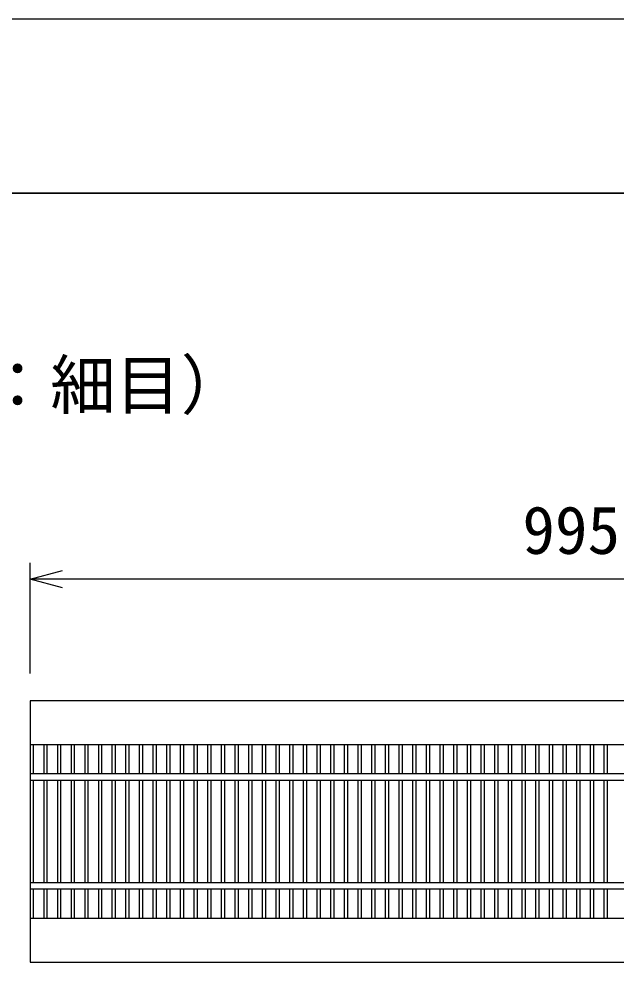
# Model space of a CAD drawing. Units: millimetres, scale not verified. Extents: x -25200 to 25200, y -8910 to 8910.
# Drawn here: x -11087 to -10537, y 892 to 1771 of the extents above; entities that cross this region are included whole.
import ezdxf
from ezdxf.enums import TextEntityAlignment as Align

# ---------------------------------------------------------------- set-up
doc = ezdxf.new("R2010")
doc.units = ezdxf.units.MM
doc.header["$LTSCALE"] = 30
for name, color, linetype, lineweight in [('0-0_DIM', 7, 'Continuous', 25), ('0-2_HATCH', 6, 'Continuous', 25), ('0-6_TXT', 7, 'Continuous', 25)]:
    doc.layers.add(name, color=color, linetype=linetype, lineweight=lineweight)
doc.styles.add('ＭＳ ゴシック', font='')
doc.styles.get('ＭＳ ゴシック').set_extended_font_data('MS Gothic')

msp = doc.modelspace()

# ---------------------------------------------------------------- linework, layer by layer
at = {"layer": '0-0_DIM'}
for p, q in [((-11076.52, 1170.13), (-11076.52, 1271.72)), ((-10081.52, 1256.72), (-11076.52, 1256.72))]:
    msp.add_line(p, q, dxfattribs=at)
msp.add_lwpolyline([(-11046.52, 1248.68), (-11076.52, 1256.72), (-11046.52, 1264.76)], dxfattribs=at)
at = {"layer": '0-2_HATCH'}
for p, q in [((-11076.52, 1104.91), (-10081.52, 1104.91)), ((-11073.52, 1104.91), (-11073.52, 1077.91)), ((-11063.96, 1104.91), (-11063.96, 1077.91)), ((-11060.96, 1104.91), (-11060.96, 1077.91)), ((-11051.41, 1104.91), (-11051.41, 1077.91)), ((-11048.41, 1104.91), (-11048.41, 1077.91)), ((-11038.85, 1104.91), (-11038.85, 1077.91)), ((-11035.85, 1104.91), (-11035.85, 1077.91)), ((-11026.29, 1104.91), (-11026.29, 1077.91)), ((-11023.29, 1104.91), (-11023.29, 1077.91)), ((-11013.73, 1104.91), (-11013.73, 1077.91)), ((-11010.73, 1104.91), (-11010.73, 1077.91)), ((-11001.18, 1104.91), (-11001.18, 1077.91)), ((-10998.18, 1104.91), (-10998.18, 1077.91)), ((-10988.62, 1104.91), (-10988.62, 1077.91)), ((-10985.62, 1104.91), (-10985.62, 1077.91)), ((-10976.06, 1104.91), (-10976.06, 1077.91)), ((-10973.06, 1104.91), (-10973.06, 1077.91)), ((-10963.51, 1104.91), (-10963.51, 1077.91)), ((-10960.51, 1104.91), (-10960.51, 1077.91)), ((-10950.95, 1104.91), (-10950.95, 1077.91)), ((-10947.95, 1104.91), (-10947.95, 1077.91)), ((-10938.39, 1104.91), (-10938.39, 1077.91)), ((-10935.39, 1104.91), (-10935.39, 1077.91)), ((-10925.84, 1104.91), (-10925.84, 1077.91)), ((-10922.84, 1104.91), (-10922.84, 1077.91)), ((-10913.28, 1104.91), (-10913.28, 1077.91)), ((-10910.28, 1104.91), (-10910.28, 1077.91)), ((-10900.72, 1104.91), (-10900.72, 1077.91)), ((-10897.72, 1104.91), (-10897.72, 1077.91)), ((-10888.17, 1104.91), (-10888.17, 1077.91)), ((-10885.17, 1104.91), (-10885.17, 1077.91)), ((-10875.61, 1104.91), (-10875.61, 1077.91)), ((-10872.61, 1104.91), (-10872.61, 1077.91)), ((-10863.05, 1104.91), (-10863.05, 1077.91)), ((-10860.05, 1104.91), (-10860.05, 1077.91)), ((-10850.49, 1104.91), (-10850.49, 1077.91)), ((-10847.49, 1104.91), (-10847.49, 1077.91)), ((-10837.94, 1104.91), (-10837.94, 1077.91)), ((-10834.94, 1104.91), (-10834.94, 1077.91)), ((-10825.38, 1104.91), (-10825.38, 1077.91)), ((-10822.38, 1104.91), (-10822.38, 1077.91)), ((-10812.82, 1104.91), (-10812.82, 1077.91)), ((-10809.82, 1104.91), (-10809.82, 1077.91)), ((-10800.27, 1104.91), (-10800.27, 1077.91)), ((-10797.27, 1104.91), (-10797.27, 1077.91)), ((-10787.71, 1104.91), (-10787.71, 1077.91)), ((-10784.71, 1104.91), (-10784.71, 1077.91)), ((-10775.15, 1104.91), (-10775.15, 1077.91)), ((-10772.15, 1104.91), (-10772.15, 1077.91)), ((-10762.6, 1104.91), (-10762.6, 1077.91)), ((-10759.6, 1104.91), (-10759.6, 1077.91)), ((-10750.04, 1104.91), (-10750.04, 1077.91)), ((-10747.04, 1104.91), (-10747.04, 1077.91)), ((-10737.48, 1104.91), (-10737.48, 1077.91)), ((-10734.48, 1104.91), (-10734.48, 1077.91)), ((-10724.92, 1104.91), (-10724.92, 1077.91)), ((-10721.92, 1104.91), (-10721.92, 1077.91)), ((-10712.37, 1104.91), (-10712.37, 1077.91)), ((-10709.37, 1104.91), (-10709.37, 1077.91)), ((-10699.81, 1104.91), (-10699.81, 1077.91)), ((-10696.81, 1104.91), (-10696.81, 1077.91)), ((-10687.25, 1104.91), (-10687.25, 1077.91)), ((-10684.25, 1104.91), (-10684.25, 1077.91)), ((-10674.7, 1104.91), (-10674.7, 1077.91)), ((-10671.7, 1104.91), (-10671.7, 1077.91)), ((-10662.14, 1104.91), (-10662.14, 1077.91)), ((-10659.14, 1104.91), (-10659.14, 1077.91)), ((-10649.58, 1104.91), (-10649.58, 1077.91)), ((-10646.58, 1104.91), (-10646.58, 1077.91)), ((-10637.03, 1104.91), (-10637.03, 1077.91)), ((-10634.03, 1104.91), (-10634.03, 1077.91)), ((-10624.47, 1104.91), (-10624.47, 1077.91)), ((-10621.47, 1104.91), (-10621.47, 1077.91)), ((-10611.91, 1104.91), (-10611.91, 1077.91)), ((-10608.91, 1104.91), (-10608.91, 1077.91)), ((-10599.36, 1104.91), (-10599.36, 1077.91)), ((-10596.36, 1104.91), (-10596.36, 1077.91)), ((-10586.8, 1104.91), (-10586.8, 1077.91)), ((-10583.8, 1104.91), (-10583.8, 1077.91)), ((-10574.24, 1104.91), (-10574.24, 1077.91)), ((-10571.24, 1104.91), (-10571.24, 1077.91)), ((-10561.68, 1104.91), (-10561.68, 1077.91)), ((-10558.68, 1104.91), (-10558.68, 1077.91)), ((-10549.13, 1104.91), (-10549.13, 1077.91)), ((-10546.13, 1104.91), (-10546.13, 1077.91)), ((-10081.52, 1077.91), (-11076.52, 1077.91)), ((-10081.52, 1071.91), (-11076.52, 1071.91)), ((-11073.52, 1071.91), (-11073.52, 977.91)), ((-11063.96, 1071.91), (-11063.96, 977.91)), ((-11060.96, 1071.91), (-11060.96, 977.91)), ((-11051.41, 1071.91), (-11051.41, 977.91)), ((-11048.41, 1071.91), (-11048.41, 977.91)), ((-11038.85, 1071.91), (-11038.85, 977.91)), ((-11035.85, 1071.91), (-11035.85, 977.91)), ((-11026.29, 1071.91), (-11026.29, 977.91)), ((-11023.29, 1071.91), (-11023.29, 977.91)), ((-11013.73, 1071.91), (-11013.73, 977.91)), ((-11010.73, 1071.91), (-11010.73, 977.91)), ((-11001.18, 1071.91), (-11001.18, 977.91)), ((-10998.18, 1071.91), (-10998.18, 977.91)), ((-10988.62, 1071.91), (-10988.62, 977.91)), ((-10985.62, 1071.91), (-10985.62, 977.91)), ((-10976.06, 1071.91), (-10976.06, 977.91)), ((-10973.06, 1071.91), (-10973.06, 977.91)), ((-10963.51, 1071.91), (-10963.51, 977.91)), ((-10960.51, 1071.91), (-10960.51, 977.91)), ((-10950.95, 1071.91), (-10950.95, 977.91)), ((-10947.95, 1071.91), (-10947.95, 977.91)), ((-10938.39, 1071.91), (-10938.39, 977.91)), ((-10935.39, 1071.91), (-10935.39, 977.91)), ((-10925.84, 1071.91), (-10925.84, 977.91)), ((-10922.84, 1071.91), (-10922.84, 977.91)), ((-10913.28, 1071.91), (-10913.28, 977.91)), ((-10910.28, 1071.91), (-10910.28, 977.91)), ((-10900.72, 1071.91), (-10900.72, 977.91)), ((-10897.72, 1071.91), (-10897.72, 977.91)), ((-10888.17, 1071.91), (-10888.17, 977.91)), ((-10885.17, 1071.91), (-10885.17, 977.91)), ((-10875.61, 1071.91), (-10875.61, 977.91)), ((-10872.61, 1071.91), (-10872.61, 977.91)), ((-10863.05, 1071.91), (-10863.05, 977.91)), ((-10860.05, 1071.91), (-10860.05, 977.91)), ((-10850.49, 1071.91), (-10850.49, 977.91)), ((-10847.49, 1071.91), (-10847.49, 977.91)), ((-10837.94, 1071.91), (-10837.94, 977.91)), ((-10834.94, 1071.91), (-10834.94, 977.91)), ((-10825.38, 1071.91), (-10825.38, 977.91)), ((-10822.38, 1071.91), (-10822.38, 977.91)), ((-10812.82, 1071.91), (-10812.82, 977.91)), ((-10809.82, 1071.91), (-10809.82, 977.91)), ((-10800.27, 1071.91), (-10800.27, 977.91)), ((-10797.27, 1071.91), (-10797.27, 977.91)), ((-10787.71, 1071.91), (-10787.71, 977.91)), ((-10784.71, 1071.91), (-10784.71, 977.91)), ((-10775.15, 1071.91), (-10775.15, 977.91)), ((-10772.15, 1071.91), (-10772.15, 977.91)), ((-10762.6, 1071.91), (-10762.6, 977.91)), ((-10759.6, 1071.91), (-10759.6, 977.91)), ((-10750.04, 1071.91), (-10750.04, 977.91)), ((-10747.04, 1071.91), (-10747.04, 977.91)), ((-10737.48, 1071.91), (-10737.48, 977.91)), ((-10734.48, 1071.91), (-10734.48, 977.91)), ((-10724.92, 1071.91), (-10724.92, 977.91)), ((-10721.92, 1071.91), (-10721.92, 977.91)), ((-10712.37, 1071.91), (-10712.37, 977.91)), ((-10709.37, 1071.91), (-10709.37, 977.91)), ((-10699.81, 1071.91), (-10699.81, 977.91)), ((-10696.81, 1071.91), (-10696.81, 977.91)), ((-10687.25, 1071.91), (-10687.25, 977.91)), ((-10684.25, 1071.91), (-10684.25, 977.91)), ((-10674.7, 1071.91), (-10674.7, 977.91)), ((-10671.7, 1071.91), (-10671.7, 977.91)), ((-10662.14, 1071.91), (-10662.14, 977.91)), ((-10659.14, 1071.91), (-10659.14, 977.91)), ((-10649.58, 1071.91), (-10649.58, 977.91)), ((-10646.58, 1071.91), (-10646.58, 977.91)), ((-10637.03, 1071.91), (-10637.03, 977.91)), ((-10634.03, 1071.91), (-10634.03, 977.91)), ((-10624.47, 1071.91), (-10624.47, 977.91)), ((-10621.47, 1071.91), (-10621.47, 977.91)), ((-10611.91, 1071.91), (-10611.91, 977.91)), ((-10608.91, 1071.91), (-10608.91, 977.91)), ((-10599.36, 1071.91), (-10599.36, 977.91)), ((-10596.36, 1071.91), (-10596.36, 977.91)), ((-10586.8, 1071.91), (-10586.8, 977.91)), ((-10583.8, 1071.91), (-10583.8, 977.91)), ((-10574.24, 1071.91), (-10574.24, 977.91)), ((-10571.24, 1071.91), (-10571.24, 977.91)), ((-10561.68, 1071.91), (-10561.68, 977.91)), ((-10558.68, 1071.91), (-10558.68, 977.91)), ((-10549.13, 1071.91), (-10549.13, 977.91)), ((-10546.13, 1071.91), (-10546.13, 977.91)), ((-10081.52, 977.91), (-11076.52, 977.91)), ((-10081.52, 971.91), (-11076.52, 971.91)), ((-11073.52, 971.91), (-11073.52, 944.91)), ((-11063.96, 971.91), (-11063.96, 944.91)), ((-11060.96, 971.91), (-11060.96, 944.91)), ((-11051.41, 971.91), (-11051.41, 944.91)), ((-11048.41, 971.91), (-11048.41, 944.91)), ((-11038.85, 971.91), (-11038.85, 944.91)), ((-11035.85, 971.91), (-11035.85, 944.91)), ((-11026.29, 971.91), (-11026.29, 944.91)), ((-11023.29, 971.91), (-11023.29, 944.91)), ((-11013.73, 971.91), (-11013.73, 944.91)), ((-11010.73, 971.91), (-11010.73, 944.91)), ((-11001.18, 971.91), (-11001.18, 944.91)), ((-10998.18, 971.91), (-10998.18, 944.91)), ((-10988.62, 971.91), (-10988.62, 944.91)), ((-10985.62, 971.91), (-10985.62, 944.91)), ((-10976.06, 971.91), (-10976.06, 944.91)), ((-10973.06, 971.91), (-10973.06, 944.91)), ((-10963.51, 971.91), (-10963.51, 944.91)), ((-10960.51, 971.91), (-10960.51, 944.91)), ((-10950.95, 971.91), (-10950.95, 944.91)), ((-10947.95, 971.91), (-10947.95, 944.91)), ((-10938.39, 971.91), (-10938.39, 944.91)), ((-10935.39, 971.91), (-10935.39, 944.91)), ((-10925.84, 971.91), (-10925.84, 944.91)), ((-10922.84, 971.91), (-10922.84, 944.91)), ((-10913.28, 971.91), (-10913.28, 944.91)), ((-10910.28, 971.91), (-10910.28, 944.91)), ((-10900.72, 971.91), (-10900.72, 944.91)), ((-10897.72, 971.91), (-10897.72, 944.91)), ((-10888.17, 971.91), (-10888.17, 944.91)), ((-10885.17, 971.91), (-10885.17, 944.91)), ((-10875.61, 971.91), (-10875.61, 944.91)), ((-10872.61, 971.91), (-10872.61, 944.91)), ((-10863.05, 971.91), (-10863.05, 944.91)), ((-10860.05, 971.91), (-10860.05, 944.91)), ((-10850.49, 971.91), (-10850.49, 944.91)), ((-10847.49, 971.91), (-10847.49, 944.91)), ((-10837.94, 971.91), (-10837.94, 944.91)), ((-10834.94, 971.91), (-10834.94, 944.91)), ((-10825.38, 971.91), (-10825.38, 944.91)), ((-10822.38, 971.91), (-10822.38, 944.91)), ((-10812.82, 971.91), (-10812.82, 944.91)), ((-10809.82, 971.91), (-10809.82, 944.91)), ((-10800.27, 971.91), (-10800.27, 944.91)), ((-10797.27, 971.91), (-10797.27, 944.91)), ((-10787.71, 971.91), (-10787.71, 944.91)), ((-10784.71, 971.91), (-10784.71, 944.91)), ((-10775.15, 971.91), (-10775.15, 944.91)), ((-10772.15, 971.91), (-10772.15, 944.91)), ((-10762.6, 971.91), (-10762.6, 944.91)), ((-10759.6, 971.91), (-10759.6, 944.91)), ((-10750.04, 971.91), (-10750.04, 944.91)), ((-10747.04, 971.91), (-10747.04, 944.91)), ((-10737.48, 971.91), (-10737.48, 944.91)), ((-10734.48, 971.91), (-10734.48, 944.91)), ((-10724.92, 971.91), (-10724.92, 944.91)), ((-10721.92, 971.91), (-10721.92, 944.91)), ((-10712.37, 971.91), (-10712.37, 944.91)), ((-10709.37, 971.91), (-10709.37, 944.91)), ((-10699.81, 971.91), (-10699.81, 944.91)), ((-10696.81, 971.91), (-10696.81, 944.91)), ((-10687.25, 971.91), (-10687.25, 944.91)), ((-10684.25, 971.91), (-10684.25, 944.91)), ((-10674.7, 971.91), (-10674.7, 944.91)), ((-10671.7, 971.91), (-10671.7, 944.91)), ((-10662.14, 971.91), (-10662.14, 944.91)), ((-10659.14, 971.91), (-10659.14, 944.91)), ((-10649.58, 971.91), (-10649.58, 944.91)), ((-10646.58, 971.91), (-10646.58, 944.91)), ((-10637.03, 971.91), (-10637.03, 944.91)), ((-10634.03, 971.91), (-10634.03, 944.91)), ((-10624.47, 971.91), (-10624.47, 944.91)), ((-10621.47, 971.91), (-10621.47, 944.91)), ((-10611.91, 971.91), (-10611.91, 944.91)), ((-10608.91, 971.91), (-10608.91, 944.91)), ((-10599.36, 971.91), (-10599.36, 944.91)), ((-10596.36, 971.91), (-10596.36, 944.91)), ((-10586.8, 971.91), (-10586.8, 944.91)), ((-10583.8, 971.91), (-10583.8, 944.91)), ((-10574.24, 971.91), (-10574.24, 944.91)), ((-10571.24, 971.91), (-10571.24, 944.91)), ((-10561.68, 971.91), (-10561.68, 944.91)), ((-10558.68, 971.91), (-10558.68, 944.91)), ((-10549.13, 971.91), (-10549.13, 944.91)), ((-10546.13, 971.91), (-10546.13, 944.91)), ((-10081.52, 944.91), (-11076.52, 944.91))]:
    msp.add_line(p, q, dxfattribs=at)
msp.add_lwpolyline([(-11076.52, 1144.91), (-11076.52, 904.91), (-10081.52, 904.91), (-10081.52, 1144.91)], close=True, dxfattribs=at)
at = {"layer": '0-6_TXT'}
for points in [[(-13516.68, 1611.24), (-9316.68, 1611.24), (-9316.68, 1771.24), (-13516.68, 1771.24)], [(-11416.68, -1618.68), (-9316.68, -1618.68), (-9316.68, 1611.24), (-11416.68, 1611.24)]]:
    msp.add_lwpolyline(points, close=True, dxfattribs=at)

# ---------------------------------------------------------------- texts
at = {"layer": '0-0_DIM', "style": 'ＭＳ ゴシック'}
for s, p in [('（T-14：細目）', (-11297.66, 1400.09)), ('995', (-10624.02, 1266.72))]:
    msp.add_text(s, height=43.99, dxfattribs=at).set_placement(p, align=Align.BOTTOM_LEFT)

doc.saveas('drawing.dxf')
